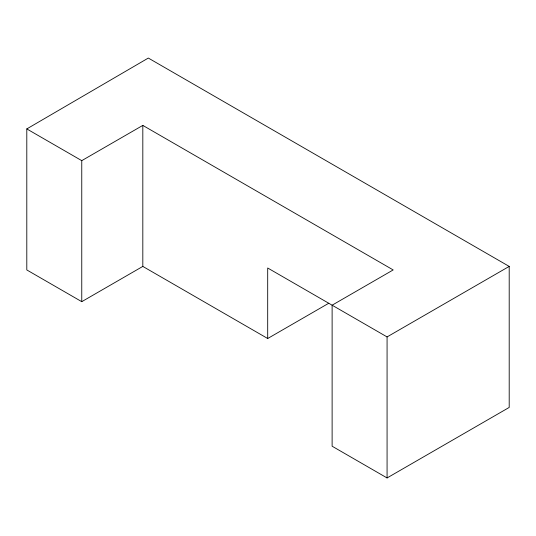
<?xml version="1.0" encoding="UTF-8"?>
<svg xmlns="http://www.w3.org/2000/svg" width="536" height="536" viewBox="0 0 536 536"><rect width="100%" height="100%" fill="white"/><g stroke="black" fill="none" stroke-linecap="round" stroke-linejoin="round"><path stroke-width="0.8" d="M26.8 128.921L148.318 58.056L509.2 266.412L509.2 407.434L387.072 477.945L332.119 446.213L332.119 305.192L393.183 269.936L142.817 125.397L81.76 160.646L26.8 128.921L26.8 269.943L81.76 301.668L142.817 266.412L267.692 338.511L328.756 303.255M267.692 338.511L267.692 268L387.072 336.923L509.2 266.412M387.072 336.923L387.072 477.945M142.817 125.397L142.817 266.412M81.76 160.646L81.76 301.668"/></g></svg>
